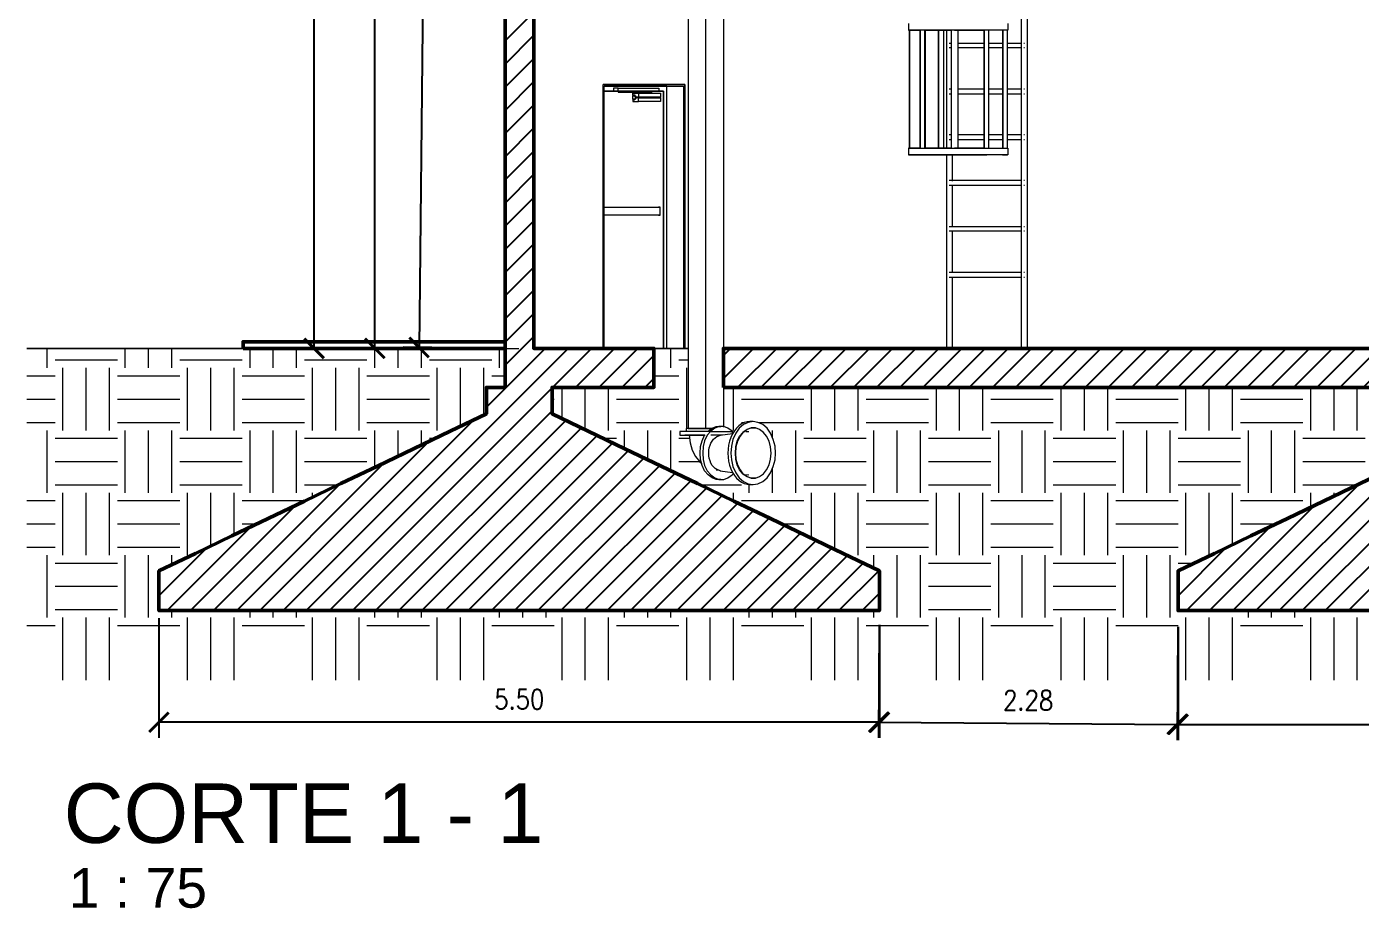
# Model space of a CAD drawing. Extents: x -187 to 52, y -9 to 65.
# Drawn here: x 7.8 to 17.99, y 10.67 to 17.39 of the extents above; entities that cross this region are included whole.
import ezdxf

# ---------------------------------------------------------------- set-up
doc = ezdxf.new("R2010")
doc.units = 0
doc.header["$MEASUREMENT"] = 0
for name, color, linetype in [('Cotas', 1, 'Continuous'), ('Hatch', 1, 'Continuous'), ('PDF3_Geometría', 7, 'Continuous'), ('PDF3_Texto', 7, 'Continuous')]:
    doc.layers.add(name, color=color, linetype=linetype)
doc.styles.add('PDF Arial', font='arial.ttf')
doc.styles.add('ROMANS', font='ROMANS.SHX', dxfattribs={"width": 0.85})
doc.dimstyles.new('1.100', dxfattribs={"dimtxt": 0.15, "dimasz": 0.15, "dimexe": 0.12, "dimexo": 0.125, "dimgap": 0.1, "dimtad": 1, "dimzin": 0, "dimdsep": 46, "dimtxsty": 'ROMANS', "dimblk": 'ARCHTICK', "dimcen": 0.09, "dimclrd": 256, "dimclre": 256, "dimclrt": 2, "dimadec": 0, "dimazin": 0, "dimtfac": 1, "dimtofl": 0, "dimtmove": 0, "dimatfit": 3, "dimfxl": 10, "dimfxlon": 1, "dimtolj": 1, "dimtzin": 0, "dimarcsym": 0})

# ---------------------------------------------------------------- blocks, each defined once
blk = doc.blocks.new('_ArchTick')
at = {"color": 0, "linetype": 'ByBlock', "const_width": 0.15}
blk.add_lwpolyline([(-0.5, -0.5), (0.5, 0.5)], dxfattribs=at)
blk = doc.blocks.new('*D4')
at = {"layer": 'Cotas', "lineweight": -2, "transparency": 16777216}
for p, q in [((14.307, 12.829), (14.301, 11.966)), ((16.586, 12.813), (16.58, 11.95)), ((14.302, 12.086), (16.581, 12.07))]:
    blk.add_line(p, q, dxfattribs=at)
at = {"layer": 'Defpoints', "color": 0, "transparency": 16777216}
for p in [(14.308, 12.954), (16.587, 12.938), (16.581, 12.07)]:
    blk.add_point(p, dxfattribs=at)
at = {"layer": 'Cotas', "lineweight": -2, "transparency": 16777216, "xscale": 0.15, "yscale": 0.15, "zscale": 0.15}
for p, rotation in [((14.302, 12.086), 179.6010107704302), ((16.581, 12.07), 359.6010107704302)]:
    blk.add_blockref('_ArchTick', p, dxfattribs=dict(at, rotation=rotation))
at = {"layer": 'Cotas', "color": 2, "transparency": 16777216, "insert": (15.443, 12.253), "char_height": 0.15, "attachment_point": 5, "rotation": 359.601, "style": 'ROMANS'}
blk.add_mtext('\\A1;2.28', dxfattribs=at)
blk = doc.blocks.new('*D5')
at = {"layer": 'Cotas', "lineweight": -2, "transparency": 16777216}
for p, q in [((22.089, 12.845), (22.089, 11.95)), ((16.587, 12.813), (16.587, 11.95)), ((16.587, 12.07), (22.089, 12.07))]:
    blk.add_line(p, q, dxfattribs=at)
at = {"layer": 'Defpoints', "color": 0, "transparency": 16777216}
for p in [(16.587, 12.938), (22.089, 12.97), (22.089, 12.07)]:
    blk.add_point(p, dxfattribs=at)
at = {"layer": 'Cotas', "lineweight": -2, "transparency": 16777216, "xscale": 0.15, "yscale": 0.15, "zscale": 0.15, "rotation": 180}
blk.add_blockref('_ArchTick', (16.587, 12.07), dxfattribs=at)
at = {"layer": 'Cotas', "lineweight": -2, "transparency": 16777216, "xscale": 0.15, "yscale": 0.15, "zscale": 0.15}
blk.add_blockref('_ArchTick', (22.089, 12.07), dxfattribs=at)
at = {"layer": 'Cotas', "color": 2, "transparency": 16777216, "insert": (19.338, 12.245), "char_height": 0.15, "attachment_point": 5, "style": 'ROMANS'}
blk.add_mtext('\\A1;5.50', dxfattribs=at)
blk = doc.blocks.new('*D6')
at = {"layer": 'Cotas', "lineweight": -2, "transparency": 16777216}
for p, q in [((8.809, 12.88), (8.809, 11.966)), ((14.308, 12.829), (14.308, 11.966)), ((14.308, 12.086), (8.809, 12.086))]:
    blk.add_line(p, q, dxfattribs=at)
at = {"layer": 'Defpoints', "color": 0, "transparency": 16777216}
for p in [(8.809, 13.005), (14.308, 12.954), (8.809, 12.086)]:
    blk.add_point(p, dxfattribs=at)
at = {"layer": 'Cotas', "lineweight": -2, "transparency": 16777216, "xscale": 0.15, "yscale": 0.15, "zscale": 0.15, "rotation": 180}
blk.add_blockref('_ArchTick', (8.809, 12.086), dxfattribs=at)
at = {"layer": 'Cotas', "lineweight": -2, "transparency": 16777216, "xscale": 0.15, "yscale": 0.15, "zscale": 0.15}
blk.add_blockref('_ArchTick', (14.308, 12.086), dxfattribs=at)
at = {"layer": 'Cotas', "color": 2, "transparency": 16777216, "insert": (11.559, 12.261), "char_height": 0.15, "attachment_point": 5, "style": 'ROMANS'}
blk.add_mtext('\\A1;5.50', dxfattribs=at)
blk = doc.blocks.new('*D9')
at = {"layer": 'Cotas', "lineweight": -2, "transparency": 16777216}
for p, q in [((11.02, 35.073), (10.794, 14.946)), ((11.551, 35.067), (10.9, 35.074)), ((11.326, 14.94), (10.674, 14.947))]:
    blk.add_line(p, q, dxfattribs=at)
at = {"layer": 'Defpoints', "color": 0, "transparency": 16777216}
for p in [(11.676, 35.065), (10.794, 14.946), (11.451, 14.938)]:
    blk.add_point(p, dxfattribs=at)
at = {"layer": 'Cotas', "lineweight": -2, "transparency": 16777216, "xscale": 0.15, "yscale": 0.15, "zscale": 0.15}
for p, rotation in [((11.02, 35.073), 89.3583863880292), ((10.794, 14.946), 269.3583863880292)]:
    blk.add_blockref('_ArchTick', p, dxfattribs=dict(at, rotation=rotation))
at = {"layer": 'Cotas', "color": 2, "transparency": 16777216, "insert": (10.732, 25.011), "char_height": 0.15, "attachment_point": 5, "rotation": 89.3584, "style": 'ROMANS'}
blk.add_mtext('\\A1;20.13', dxfattribs=at)
blk = doc.blocks.new('*D11')
at = {"layer": 'Cotas', "lineweight": -2, "transparency": 16777216}
for p, q in [((10.457, 47.085), (10.337, 47.085)), ((10.457, 14.938), (10.457, 47.085)), ((10.457, 14.938), (10.337, 14.938))]:
    blk.add_line(p, q, dxfattribs=at)
at = {"layer": 'Defpoints', "color": 0, "transparency": 16777216}
for p in [(10.457, 47.085), (10.457, 47.085), (10.457, 14.938)]:
    blk.add_point(p, dxfattribs=at)
at = {"layer": 'Cotas', "lineweight": -2, "transparency": 16777216, "xscale": 0.15, "yscale": 0.15, "zscale": 0.15}
for p, rotation in [((10.457, 47.085), 90), ((10.457, 14.938), 270)]:
    blk.add_blockref('_ArchTick', p, dxfattribs=dict(at, rotation=rotation))
at = {"layer": 'Cotas', "color": 2, "transparency": 16777216, "insert": (10.282, 31.011), "char_height": 0.15, "attachment_point": 5, "rotation": 90, "style": 'ROMANS'}
blk.add_mtext('\\A1;32.15', dxfattribs=at)
blk = doc.blocks.new('*D12')
at = {"layer": 'Cotas', "lineweight": -2, "transparency": 16777216}
for p, q in [((10.926, 47.796), (9.873, 47.796)), ((9.993, 14.938), (9.993, 47.796)), ((9.985, 14.938), (10.113, 14.938))]:
    blk.add_line(p, q, dxfattribs=at)
at = {"layer": 'Defpoints', "color": 0, "transparency": 16777216}
for p in [(9.993, 47.796), (11.051, 47.796), (9.86, 14.938)]:
    blk.add_point(p, dxfattribs=at)
at = {"layer": 'Cotas', "lineweight": -2, "transparency": 16777216, "xscale": 0.15, "yscale": 0.15, "zscale": 0.15}
for p, rotation in [((9.993, 47.796), 90), ((9.993, 14.938), 270)]:
    blk.add_blockref('_ArchTick', p, dxfattribs=dict(at, rotation=rotation))
at = {"layer": 'Cotas', "color": 2, "transparency": 16777216, "insert": (9.818, 31.367), "char_height": 0.15, "attachment_point": 5, "rotation": 90, "style": 'ROMANS'}
blk.add_mtext('\\A1;32.86', dxfattribs=at)

msp = doc.modelspace()

# ---------------------------------------------------------------- hatches: boundary and pattern name
at = {"layer": 'Hatch'}
h = msp.add_hatch(dxfattribs=at)
h.set_pattern_fill('ANSI31', color=256)
h.paths.add_polyline_path([(13.051, 35.065), (14.324, 35.065), (14.324, 35.567), (13.051, 35.567)], flags=17)
h.paths.add_polyline_path([(14.473, 35.065), (18.241, 35.065), (18.241, 35.567), (14.473, 35.567)], flags=17)
edge = h.paths.add_edge_path()
edge.add_line((18.416, 14.116), (18.254, 14.04))
edge.add_line((18.254, 14.04), (17.978, 13.907))
edge.add_line((17.978, 13.907), (17.698, 13.773))
edge.add_line((17.698, 13.773), (17.422, 13.64))
edge.add_line((17.422, 13.64), (17.143, 13.507))
edge.add_line((17.143, 13.507), (16.866, 13.373))
edge.add_line((16.866, 13.373), (16.587, 13.24))
edge.add_line((16.587, 13.24), (16.587, 12.938))
edge.add_line((16.587, 12.938), (22.089, 12.938))
edge.add_line((22.089, 12.938), (22.089, 13.24))
edge.add_line((22.089, 13.24), (21.809, 13.373))
edge.add_line((21.809, 13.373), (21.533, 13.507))
edge.add_line((21.533, 13.507), (21.254, 13.64))
edge.add_line((21.254, 13.64), (20.978, 13.773))
edge.add_line((20.978, 13.773), (20.501, 14.002))
edge.add_line((20.501, 14.002), (18.768, 14))
edge.add_line((18.768, 14), (18.768, 14.275))
edge.add_line((18.768, 14.275), (19.932, 14.275))
edge.add_line((19.932, 14.275), (19.587, 14.44))
edge.add_line((19.587, 14.44), (19.587, 14.64))
edge.add_line((19.587, 14.64), (19.447, 14.64))
edge.add_line((19.447, 14.64), (19.447, 14.938))
edge.add_line((19.447, 14.938), (19.447, 47.573))
edge.add_line((19.447, 47.573), (19.647, 47.573))
edge.add_line((19.647, 47.573), (19.647, 47.243))
edge.add_line((19.647, 47.243), (19.847, 47.243))
edge.add_line((19.847, 47.243), (19.847, 47.573))
edge.add_line((19.847, 47.573), (19.847, 47.796))
edge.add_line((19.847, 47.796), (11.051, 47.796))
edge.add_line((11.051, 47.796), (11.051, 47.573))
edge.add_line((11.051, 47.573), (11.051, 47.243))
edge.add_line((11.051, 47.243), (11.251, 47.243))
edge.add_line((11.251, 47.243), (11.251, 47.573))
edge.add_line((11.251, 47.573), (11.451, 47.573))
edge.add_line((11.451, 47.573), (11.451, 14.938))
edge.add_line((11.451, 14.938), (11.451, 14.64))
edge.add_line((11.451, 14.64), (11.308, 14.64))
edge.add_line((11.308, 14.64), (11.308, 14.44))
edge.add_line((11.308, 14.44), (11.032, 14.307))
edge.add_line((11.032, 14.307), (10.752, 14.173))
edge.add_line((10.752, 14.173), (10.476, 14.04))
edge.add_line((10.476, 14.04), (10.197, 13.907))
edge.add_line((10.197, 13.907), (9.92, 13.773))
edge.add_line((9.92, 13.773), (9.644, 13.64))
edge.add_line((9.644, 13.64), (9.365, 13.507))
edge.add_line((9.365, 13.507), (9.089, 13.373))
edge.add_line((9.089, 13.373), (8.809, 13.24))
edge.add_line((8.809, 13.24), (8.809, 12.938))
edge.add_line((8.809, 12.938), (14.308, 12.938))
edge.add_line((14.308, 12.938), (14.308, 13.24))
edge.add_line((14.308, 13.24), (14.032, 13.373))
edge.add_line((14.032, 13.373), (13.752, 13.507))
edge.add_line((13.752, 13.507), (13.476, 13.64))
edge.add_line((13.476, 13.64), (13.197, 13.773))
edge.add_line((13.197, 13.773), (12.92, 13.907))
edge.add_line((12.92, 13.907), (12.641, 14.04))
edge.add_line((12.641, 14.04), (12.365, 14.173))
edge.add_line((12.365, 14.173), (12.086, 14.307))
edge.add_line((12.086, 14.307), (11.809, 14.44))
edge.add_line((11.809, 14.44), (11.809, 14.64))
edge.add_line((11.809, 14.64), (12.587, 14.64))
edge.add_line((12.587, 14.64), (12.587, 14.938))
edge.add_line((12.587, 14.938), (11.67, 14.938))
edge.add_line((11.67, 14.938), (11.67, 35.065))
edge.add_line((11.67, 35.065), (12.651, 35.065))
edge.add_line((12.651, 35.065), (12.651, 35.567))
edge.add_line((12.651, 35.567), (11.67, 35.567))
edge.add_line((11.67, 35.567), (11.67, 47.573))
edge.add_line((11.67, 47.573), (19.228, 47.573))
edge.add_line((19.228, 47.573), (19.228, 35.567))
edge.add_line((19.228, 35.567), (18.641, 35.567))
edge.add_line((18.641, 35.567), (18.641, 35.065))
edge.add_line((18.641, 35.065), (19.228, 35.065))
edge.add_line((19.228, 35.065), (19.228, 14.938))
edge.add_line((19.228, 14.938), (18.701, 14.938))
edge.add_line((18.701, 14.938), (18.701, 14.64))
edge.add_line((18.701, 14.64), (19.089, 14.64))
edge.add_line((19.089, 14.64), (19.089, 14.44))
edge.add_line((19.089, 14.44), (18.809, 14.307))
edge.add_line((18.809, 14.307), (18.768, 14.288))
h = msp.add_hatch(dxfattribs=at)
h.set_pattern_fill('ANSI31', color=256)
h.paths.add_polyline_path([(13.117, 14.64), (18.181, 14.64), (18.181, 14.938), (13.117, 14.938)])

# ---------------------------------------------------------------- linework, layer by layer
at = {"layer": 'PDF3_Geometría', "lineweight": 50}
for points in [[(11.451, 47.573), (11.451, 14.938), (11.451, 14.64), (11.308, 14.64), (11.308, 14.44), (11.032, 14.307), (10.752, 14.173), (10.476, 14.04), (10.197, 13.907), (9.92, 13.773), (9.644, 13.64), (9.365, 13.507), (9.089, 13.373), (8.809, 13.24), (8.809, 12.938), (14.308, 12.938), (14.308, 13.24), (14.032, 13.373), (13.752, 13.507), (13.476, 13.64), (13.197, 13.773), (12.92, 13.907), (12.641, 14.04), (12.365, 14.173), (12.086, 14.307), (11.809, 14.44), (11.809, 14.64), (12.587, 14.64), (12.587, 14.938), (11.67, 14.938), (11.67, 35.065)], [(18.416, 14.116), (18.254, 14.04), (17.978, 13.907), (17.698, 13.773), (17.422, 13.64), (17.143, 13.507), (16.866, 13.373), (16.587, 13.24), (16.587, 12.938), (22.089, 12.938), (22.089, 13.24), (21.809, 13.373), (21.533, 13.507), (21.254, 13.64), (20.978, 13.773), (20.698, 13.907), (20.422, 14.04), (20.143, 14.173), (19.866, 14.307), (19.587, 14.44), (19.587, 14.64), (19.447, 14.64), (19.447, 14.938), (19.447, 47.573)]]:
    msp.add_lwpolyline(points, dxfattribs=at)
at = {"layer": 'PDF3_Geometría', "lineweight": 18}
for points in [[(13.12, 14.338), (13.12, 32.418), (12.847, 32.418), (12.847, 14.326), (13.025, 14.326), (12.984, 14.326), (12.946, 14.326), (12.908, 14.326), (12.879, 14.326), (12.854, 14.326), (12.838, 14.326), (12.832, 14.326), (12.832, 14.304)], [(12.984, 14.326), (12.984, 32.418)], [(15.346, 20.862), (15.39, 20.862), (15.39, 14.938)], [(15.438, 14.938), (15.438, 20.862), (15.473, 20.862)], [(14.53, 17.418), (14.53, 17.367)], [(15.289, 17.418), (15.289, 17.367), (15.13, 17.367), (15.079, 17.367), (15.022, 17.367), (14.962, 17.367), (14.898, 17.367), (14.832, 17.367), (14.771, 17.367), (14.711, 17.367), (14.657, 17.367), (14.613, 17.367), (14.574, 17.367), (14.549, 17.367), (14.533, 17.367), (14.53, 17.367), (14.533, 17.367), (14.536, 17.367), (14.552, 17.367), (14.578, 17.367), (14.616, 17.367), (14.619, 17.367), (14.619, 16.465), (14.619, 17.367)], [(14.536, 17.367), (14.536, 16.465)], [(14.54, 16.465), (14.54, 17.367)], [(14.762, 16.465), (14.762, 17.367)], [(14.819, 17.367), (14.819, 16.465)], [(14.857, 16.465), (14.857, 17.367)], [(14.882, 17.367), (14.898, 17.367), (14.901, 17.367)], [(14.987, 17.367), (14.908, 17.367), (14.962, 17.367), (15.022, 17.367), (15.076, 17.367), (15.108, 17.367)], [(14.908, 16.465), (14.908, 17.367)], [(15.108, 17.367), (15.108, 16.465), (15.108, 17.367)], [(15.143, 16.465), (15.143, 17.367)], [(15.247, 17.367), (15.247, 16.465)], [(15.251, 16.465), (15.251, 17.367)], [(15.286, 16.465), (15.286, 17.367)], [(14.857, 17.265), (14.841, 17.265)], [(14.841, 17.234), (14.857, 17.234)], [(15.108, 17.265), (14.908, 17.265)], [(14.908, 17.234), (15.108, 17.234)], [(15.247, 17.265), (15.143, 17.265)], [(15.143, 17.234), (15.247, 17.234)], [(15.39, 17.265), (15.286, 17.265)], [(15.286, 17.234), (15.39, 17.234)], [(15.416, 17.265), (15.409, 17.265)], [(15.409, 17.234), (15.416, 17.234)], [(12.314, 16.923), (12.625, 16.923), (12.625, 16.9), (12.314, 16.9), (12.314, 16.897), (12.314, 16.894), (12.317, 16.894), (12.32, 16.894), (12.324, 16.894), (12.327, 16.894), (12.33, 16.894), (12.333, 16.894), (12.568, 16.894), (12.571, 16.894), (12.571, 16.897)], [(14.857, 16.916), (14.841, 16.916)], [(15.108, 16.916), (14.908, 16.916)], [(15.247, 16.916), (15.143, 16.916)], [(15.39, 16.916), (15.286, 16.916)], [(15.416, 16.916), (15.409, 16.916)], [(12.314, 16.897), (12.317, 16.897), (12.32, 16.897), (12.324, 16.897), (12.327, 16.897), (12.33, 16.897), (12.333, 16.897), (12.568, 16.897), (12.571, 16.897), (12.568, 16.897), (12.565, 16.897), (12.562, 16.897), (12.559, 16.897), (12.555, 16.897), (12.552, 16.897)], [(12.336, 16.897), (12.336, 16.9)], [(12.47, 16.856), (12.451, 16.856), (12.451, 16.859), (12.447, 16.862), (12.444, 16.865), (12.444, 16.869), (12.441, 16.869), (12.438, 16.869), (12.425, 16.869), (12.425, 16.885), (12.47, 16.885), (12.47, 16.856), (12.47, 16.85), (12.638, 16.85), (12.638, 16.821), (12.47, 16.821), (12.47, 16.85), (12.451, 16.85), (12.451, 16.846), (12.447, 16.843), (12.444, 16.84), (12.444, 16.837), (12.441, 16.837), (12.438, 16.834), (12.425, 16.834), (12.425, 16.821), (12.47, 16.821)], [(12.438, 16.869), (12.425, 16.869), (12.425, 16.865), (12.438, 16.865), (12.441, 16.862), (12.444, 16.859), (12.447, 16.856), (12.447, 16.853), (12.447, 16.85), (12.444, 16.846), (12.444, 16.843), (12.441, 16.843), (12.441, 16.84), (12.438, 16.84), (12.425, 16.84), (12.425, 16.834), (12.438, 16.834)], [(12.47, 16.885), (12.638, 16.885), (12.638, 16.856), (12.47, 16.856), (12.635, 16.856), (12.635, 16.85), (12.47, 16.85)], [(12.549, 16.894), (12.549, 16.885)], [(12.571, 16.885), (12.571, 16.894), (12.568, 16.894), (12.565, 16.894), (12.562, 16.894), (12.559, 16.894), (12.555, 16.894), (12.552, 16.894)], [(12.568, 16.885), (12.565, 16.885), (12.562, 16.885), (12.559, 16.885), (12.555, 16.885), (12.552, 16.885)], [(14.841, 16.881), (14.857, 16.881)], [(14.908, 16.881), (15.108, 16.881)], [(15.143, 16.881), (15.247, 16.881)], [(15.286, 16.881), (15.39, 16.881)], [(15.409, 16.881), (15.416, 16.881)], [(14.857, 16.567), (14.841, 16.567)], [(14.841, 16.532), (14.857, 16.532)], [(15.108, 16.567), (14.908, 16.567)], [(14.908, 16.532), (15.108, 16.532)], [(15.247, 16.567), (15.143, 16.567)], [(15.143, 16.532), (15.247, 16.532)], [(15.39, 16.567), (15.286, 16.567)], [(15.286, 16.532), (15.39, 16.532)], [(15.416, 16.567), (15.409, 16.567)], [(15.409, 16.532), (15.416, 16.532)], [(14.53, 16.465), (14.53, 16.415)], [(14.619, 16.465), (14.593, 16.465), (14.562, 16.465), (14.54, 16.465), (14.543, 16.465), (14.565, 16.465), (14.593, 16.465), (14.619, 16.465), (14.616, 16.465), (14.578, 16.465), (14.552, 16.465), (14.536, 16.465), (14.533, 16.465), (14.53, 16.465), (14.533, 16.465), (14.549, 16.465), (14.574, 16.465), (14.613, 16.465), (14.657, 16.465), (14.711, 16.465), (14.771, 16.465), (14.832, 16.465), (14.898, 16.465), (14.962, 16.465), (15.022, 16.465), (15.079, 16.465), (15.13, 16.465), (15.289, 16.465), (15.289, 16.415), (15.13, 16.415), (15.079, 16.415), (15.022, 16.415), (14.962, 16.415), (14.898, 16.415), (14.832, 16.415), (14.771, 16.415), (14.711, 16.415), (14.657, 16.415), (14.613, 16.415), (14.574, 16.415), (14.549, 16.415), (14.533, 16.415), (14.53, 16.415), (14.533, 16.415), (14.54, 16.415), (14.562, 16.415), (14.593, 16.415), (14.635, 16.415), (14.593, 16.415), (14.565, 16.415), (14.543, 16.415), (14.533, 16.415), (14.536, 16.415), (14.552, 16.415), (14.578, 16.415), (14.616, 16.415), (14.66, 16.415), (14.711, 16.415), (14.771, 16.415), (14.835, 16.415), (14.898, 16.415), (14.962, 16.415), (15.022, 16.415), (15.076, 16.415), (15.127, 16.415)], [(14.54, 16.415), (14.536, 16.415)], [(14.987, 16.415), (14.793, 16.415), (14.635, 16.415)], [(14.797, 16.415), (14.762, 16.415), (14.759, 16.415)], [(14.819, 16.415), (14.819, 14.938)], [(14.908, 16.415), (14.857, 16.415)], [(14.866, 16.215), (14.866, 16.415)], [(14.901, 16.465), (14.898, 16.465), (14.882, 16.465)], [(15.108, 16.465), (15.076, 16.465), (15.022, 16.465), (14.962, 16.465), (14.908, 16.465), (14.987, 16.465)], [(15.143, 16.415), (15.108, 16.415)], [(15.247, 16.415), (15.251, 16.415), (15.286, 16.415), (15.266, 16.415)], [(15.39, 16.218), (14.841, 16.218)], [(15.416, 16.218), (15.409, 16.218)], [(14.841, 16.183), (15.39, 16.183)], [(14.866, 15.865), (14.866, 16.183)], [(15.409, 16.183), (15.416, 16.183)], [(12.206, 16.015), (12.213, 16.015), (12.216, 16.015), (12.222, 16.015), (12.225, 16.015), (12.228, 16.015), (12.628, 16.015), (12.632, 16.015), (12.635, 16.015), (12.632, 16.015), (12.628, 16.015), (12.622, 16.015)], [(12.635, 15.954), (12.635, 16.015)], [(12.622, 15.954), (12.628, 15.954), (12.632, 15.954), (12.635, 15.954), (12.632, 15.954), (12.628, 15.954), (12.228, 15.954), (12.225, 15.954), (12.222, 15.954), (12.216, 15.954), (12.213, 15.954), (12.206, 15.954)], [(15.39, 15.865), (14.841, 15.865)], [(14.841, 15.834), (15.39, 15.834)], [(14.866, 15.516), (14.866, 15.831)], [(15.416, 15.865), (15.409, 15.865)], [(15.409, 15.834), (15.416, 15.834)], [(15.39, 15.516), (14.841, 15.516)], [(15.416, 15.516), (15.409, 15.516)], [(14.841, 15.481), (15.39, 15.481)], [(14.866, 14.938), (14.866, 15.481)], [(15.409, 15.481), (15.416, 15.481)], [(11.451, 14.989), (11.336, 14.989), (11.143, 14.989), (10.959, 14.989), (10.784, 14.989), (10.616, 14.989), (10.46, 14.989), (10.314, 14.989), (10.181, 14.989), (10.054, 14.989), (9.943, 14.989), (9.838, 14.989), (9.749, 14.989), (9.67, 14.989), (9.603, 14.989), (9.549, 14.989), (9.505, 14.989), (9.473, 14.989), (9.457, 14.989), (9.451, 14.989)], [(7.8, 14.938), (11.451, 14.938)], [(11.876, 14.938), (12.847, 14.938)], [(13.343, 14.38), (13.32, 14.38)], [(13.019, 14.304), (12.997, 14.304), (12.949, 14.304), (12.901, 14.304), (12.86, 14.304), (12.825, 14.304), (12.8, 14.304), (12.787, 14.304), (12.784, 14.304), (12.784, 14.275), (12.787, 14.275), (12.8, 14.275), (12.825, 14.275), (12.86, 14.275), (12.901, 14.275), (12.949, 14.275), (12.974, 14.275)], [(12.952, 14.275), (12.974, 14.275), (12.943, 14.275), (12.905, 14.275), (12.87, 14.275), (12.844, 14.275), (12.828, 14.275), (12.822, 14.275), (12.825, 14.275), (12.822, 14.275), (12.828, 14.275), (12.844, 14.275), (12.87, 14.275), (12.905, 14.275), (12.943, 14.275), (12.978, 14.275)], [(13, 14.304), (12.984, 14.304), (12.946, 14.304), (12.908, 14.304), (12.879, 14.304), (12.854, 14.304), (12.838, 14.304), (12.835, 14.304)], [(12.857, 14.275), (12.863, 14.218), (12.879, 14.161), (12.905, 14.113), (12.936, 14.072), (12.952, 14.059)], [(13.098, 13.938), (13.082, 13.938), (13.063, 13.938), (13.032, 13.951), (13, 13.973), (12.974, 14.005), (12.955, 14.046), (12.943, 14.091), (12.94, 14.138), (12.943, 14.189), (12.955, 14.234), (12.974, 14.275), (12.978, 14.278)], [(13.193, 14.294), (13.184, 14.307), (13.152, 14.329), (13.12, 14.342), (13.101, 14.342), (13.086, 14.342), (13.051, 14.329), (13.022, 14.307), (12.993, 14.275), (12.974, 14.234), (12.962, 14.189), (12.959, 14.138), (12.962, 14.091), (12.974, 14.046), (12.993, 14.005), (13.022, 13.973), (13.051, 13.951), (13.086, 13.938), (13.101, 13.938), (13.12, 13.938), (13.152, 13.951), (13.184, 13.973), (13.193, 13.983)], [(13, 14.307), (13.032, 14.329), (13.063, 14.342), (13.082, 14.342), (13.098, 14.342)], [(13.095, 14.005), (13.092, 14.005), (13.082, 14.008), (13.066, 14.015), (13.054, 14.021), (13.041, 14.034), (13.032, 14.046), (13.022, 14.062), (13.016, 14.081), (13.009, 14.1), (13.006, 14.119), (13.006, 14.138), (13.006, 14.161), (13.009, 14.18), (13.016, 14.199), (13.022, 14.215), (13.032, 14.231), (13.041, 14.246), (13.054, 14.256), (13.066, 14.265), (13.082, 14.272), (13.092, 14.275), (13.095, 14.275)], [(13.022, 14.304), (13.044, 14.304), (13.089, 14.304), (13.13, 14.304), (13.159, 14.304), (13.178, 14.304), (13.184, 14.304), (13.187, 14.304), (13.184, 14.304)], [(13.108, 14.275), (13.089, 14.275), (13.044, 14.275), (13.022, 14.275)], [(13.101, 14.342), (13.082, 14.342)], [(13.092, 14.275), (13.187, 14.288), (13.187, 14.304)], [(13.362, 13.948), (13.343, 13.948), (13.327, 13.948), (13.295, 13.961), (13.266, 13.98), (13.241, 14.011), (13.222, 14.05), (13.213, 14.094), (13.209, 14.138), (13.213, 14.186), (13.222, 14.231), (13.241, 14.269), (13.266, 14.297), (13.295, 14.319), (13.327, 14.332), (13.343, 14.332), (13.362, 14.332)], [(13.289, 14.304), (13.311, 14.304)], [(13.346, 14.332), (13.343, 14.332)], [(13.063, 14.011), (13.07, 14.011), (13.079, 14.011)], [(13.092, 14.005), (13.187, 13.992)], [(13.289, 13.977), (13.311, 13.973)], [(13.082, 13.938), (13.101, 13.938)], [(13.32, 13.9), (13.343, 13.9)], [(13.343, 13.948), (13.346, 13.948)]]:
    msp.add_lwpolyline(points, dxfattribs=at)
for points in [[(14.54, 17.367), (14.562, 17.367), (14.593, 17.367), (14.619, 17.367), (14.593, 17.367), (14.565, 17.367), (14.543, 17.367)], [(14.857, 16.465), (14.835, 16.465), (14.771, 16.465), (14.711, 16.465), (14.66, 16.465), (14.654, 16.465), (14.654, 17.367), (14.66, 17.367), (14.711, 17.367), (14.771, 17.367), (14.835, 17.367), (14.857, 17.367), (14.797, 17.367), (14.797, 16.465)], [(14.657, 17.367), (14.657, 16.465), (14.759, 16.465), (14.759, 17.367)], [(12.314, 16.9), (12.314, 16.923), (12.279, 16.923), (12.279, 16.9)], [(12.33, 16.9), (12.327, 16.9), (12.324, 16.9), (12.32, 16.9), (12.317, 16.9), (12.314, 16.9), (12.317, 16.9), (12.32, 16.9), (12.324, 16.9), (12.327, 16.9), (12.33, 16.9), (12.333, 16.9)], [(12.33, 16.897), (12.333, 16.897), (12.33, 16.897), (12.327, 16.897), (12.324, 16.897), (12.32, 16.897), (12.317, 16.897), (12.314, 16.897), (12.317, 16.897), (12.32, 16.897), (12.324, 16.897), (12.327, 16.897)], [(12.425, 16.865), (12.438, 16.865), (12.438, 16.862), (12.441, 16.862), (12.444, 16.859), (12.444, 16.856), (12.447, 16.853), (12.444, 16.85), (12.444, 16.846), (12.444, 16.843), (12.441, 16.843), (12.438, 16.84), (12.425, 16.84)], [(14.619, 16.415), (14.654, 16.415), (14.657, 16.415)], [(13.514, 14.138), (13.511, 14.192), (13.498, 14.243), (13.476, 14.291), (13.451, 14.329), (13.419, 14.358), (13.381, 14.373), (13.343, 14.38), (13.305, 14.373), (13.27, 14.358), (13.238, 14.329), (13.213, 14.291), (13.19, 14.243), (13.178, 14.192), (13.174, 14.138), (13.178, 14.088), (13.19, 14.037), (13.213, 13.989), (13.238, 13.951), (13.27, 13.923), (13.305, 13.904), (13.343, 13.9), (13.381, 13.904), (13.419, 13.923), (13.451, 13.951), (13.476, 13.989), (13.498, 14.037), (13.511, 14.088)], [(13.482, 14.138), (13.476, 14.186), (13.466, 14.231), (13.447, 14.269), (13.422, 14.297), (13.393, 14.319), (13.362, 14.332), (13.346, 14.332), (13.33, 14.332), (13.298, 14.319), (13.266, 14.297), (13.244, 14.269), (13.225, 14.231), (13.213, 14.186), (13.209, 14.138), (13.213, 14.094), (13.225, 14.05), (13.244, 14.011), (13.266, 13.98), (13.298, 13.961), (13.33, 13.948), (13.346, 13.948), (13.362, 13.948), (13.393, 13.961), (13.422, 13.98), (13.447, 14.011), (13.466, 14.05), (13.476, 14.094)]]:
    msp.add_lwpolyline(points, close=True, dxfattribs=at)
at = {"layer": 'PDF3_Geometría', "lineweight": 20}
for points in [[(12.2, 14.938), (12.2, 16.951), (12.308, 16.951), (12.425, 16.951), (12.549, 16.951), (12.682, 16.951), (12.822, 16.951), (12.822, 14.938), (12.822, 16.951), (12.2, 16.951)], [(12.206, 14.938), (12.206, 16.938), (12.813, 16.938), (12.813, 14.938), (12.686, 14.938), (12.686, 16.938), (12.206, 16.938)], [(12.686, 16.938), (12.813, 16.938)], [(12.235, 14.938), (12.66, 14.938), (12.66, 16.9), (12.206, 16.9), (12.66, 16.9), (12.66, 14.938)], [(12.587, 14.938), (12.59, 14.938), (12.606, 14.938), (12.632, 14.938), (12.663, 14.938), (12.705, 14.938), (12.749, 14.938), (12.8, 14.938), (12.847, 14.938)]]:
    msp.add_lwpolyline(points, dxfattribs=at)
at = {"layer": 'PDF3_Geometría', "lineweight": 50}
for points in [[(9.451, 14.938), (11.451, 14.938), (11.451, 14.989), (9.451, 14.989)], [(13.117, 14.64), (18.181, 14.64), (18.181, 14.938), (13.117, 14.938)]]:
    msp.add_lwpolyline(points, close=True, dxfattribs=at)
at = {"layer": 'PDF3_Geometría', "color": 9, "lineweight": 18, "true_color": 0xc0c0c0}
for points in [[(11.451, 14.938), (7.8, 14.938)], [(7.955, 14.789), (7.955, 14.938)], [(8.552, 14.789), (8.552, 14.938)], [(8.73, 14.789), (8.73, 14.938)], [(8.908, 14.789), (8.908, 14.938)], [(9.505, 14.789), (9.505, 14.938)], [(9.682, 14.789), (9.682, 14.938)], [(9.86, 14.789), (9.86, 14.938)], [(10.457, 14.789), (10.457, 14.938)], [(10.635, 14.789), (10.635, 14.938)], [(10.813, 14.789), (10.813, 14.938)], [(11.409, 14.789), (11.409, 14.938)], [(12.847, 14.938), (11.876, 14.938)], [(12.717, 14.789), (12.717, 14.938)], [(18.305, 14.938), (14.181, 14.938), (13.12, 14.938)], [(8.016, 14.85), (8.492, 14.85)], [(8.076, 14.313), (8.076, 14.789)], [(8.254, 14.313), (8.254, 14.789)], [(8.432, 14.313), (8.432, 14.789)], [(8.968, 14.85), (9.444, 14.85)], [(9.028, 14.313), (9.028, 14.789)], [(9.206, 14.313), (9.206, 14.789)], [(9.384, 14.313), (9.384, 14.789)], [(9.92, 14.85), (10.397, 14.85)], [(9.981, 14.313), (9.981, 14.789)], [(10.159, 14.313), (10.159, 14.789)], [(10.336, 14.313), (10.336, 14.789)], [(10.873, 14.85), (11.349, 14.85)], [(10.933, 14.313), (10.933, 14.789)], [(11.111, 14.345), (11.111, 14.789)], [(11.289, 14.431), (11.289, 14.789)], [(12.778, 14.85), (12.847, 14.85)], [(12.838, 14.326), (12.838, 14.789)], [(7.8, 14.729), (8.016, 14.729)], [(8.492, 14.729), (8.968, 14.729)], [(9.444, 14.729), (9.92, 14.729)], [(10.397, 14.729), (10.873, 14.729)], [(11.349, 14.729), (11.451, 14.729)], [(12.587, 14.729), (12.778, 14.729)], [(11.886, 14.402), (11.886, 14.64)], [(12.063, 14.316), (12.063, 14.64)], [(12.241, 14.313), (12.241, 14.64)], [(13.193, 14.313), (13.193, 14.64)], [(13.79, 14.313), (13.79, 14.64)], [(13.968, 14.313), (13.968, 14.64)], [(14.146, 14.313), (14.146, 14.64)], [(14.743, 14.313), (14.743, 14.64)], [(14.92, 14.313), (14.92, 14.64)], [(15.098, 14.313), (15.098, 14.64)], [(15.695, 14.313), (15.695, 14.64)], [(15.873, 14.313), (15.873, 14.64)], [(16.051, 14.313), (16.051, 14.64)], [(16.647, 14.313), (16.647, 14.64)], [(16.825, 14.313), (16.825, 14.64)], [(17.003, 14.313), (17.003, 14.64)], [(17.6, 14.313), (17.6, 14.64)], [(17.778, 14.313), (17.778, 14.64)], [(17.955, 14.313), (17.955, 14.64)], [(7.8, 14.551), (8.016, 14.551)], [(8.492, 14.551), (8.968, 14.551)], [(9.444, 14.551), (9.92, 14.551)], [(10.397, 14.551), (10.873, 14.551)], [(11.809, 14.551), (11.825, 14.551)], [(12.301, 14.551), (12.778, 14.551)], [(13.254, 14.551), (13.73, 14.551)], [(14.206, 14.551), (14.682, 14.551)], [(15.159, 14.551), (15.635, 14.551)], [(16.111, 14.551), (16.587, 14.551)], [(17.063, 14.551), (17.54, 14.551)], [(7.8, 14.373), (8.016, 14.373)], [(8.492, 14.373), (8.968, 14.373)], [(9.444, 14.373), (9.92, 14.373)], [(10.397, 14.373), (10.873, 14.373)], [(12.301, 14.373), (12.778, 14.373)], [(13.254, 14.373), (13.279, 14.373)], [(13.384, 14.373), (13.73, 14.373)], [(14.206, 14.373), (14.682, 14.373)], [(15.159, 14.373), (15.635, 14.373)], [(16.111, 14.373), (16.587, 14.373)], [(17.063, 14.373), (17.54, 14.373)], [(7.955, 13.837), (7.955, 14.313)], [(8.552, 13.837), (8.552, 14.313)], [(8.73, 13.837), (8.73, 14.313)], [(8.908, 13.837), (8.908, 14.313)], [(9.505, 13.837), (9.505, 14.313)], [(9.682, 13.837), (9.682, 14.313)], [(9.86, 13.837), (9.86, 14.313)], [(10.457, 14.031), (10.457, 14.313)], [(10.635, 14.116), (10.635, 14.313)], [(10.813, 14.202), (10.813, 14.313)], [(12.362, 14.177), (12.362, 14.313)], [(12.54, 14.091), (12.54, 14.313)], [(12.717, 14.005), (12.717, 14.313)], [(13.492, 14.256), (13.492, 14.313)], [(13.67, 13.837), (13.67, 14.313)], [(14.266, 13.837), (14.266, 14.313)], [(14.444, 13.837), (14.444, 14.313)], [(14.622, 13.837), (14.622, 14.313)], [(15.219, 13.837), (15.219, 14.313)], [(15.397, 13.837), (15.397, 14.313)], [(15.574, 13.837), (15.574, 14.313)], [(16.171, 13.837), (16.171, 14.313)], [(16.349, 13.837), (16.349, 14.313)], [(16.527, 13.837), (16.527, 14.313)], [(17.124, 13.837), (17.124, 14.313)], [(17.301, 13.837), (17.301, 14.313)], [(17.479, 13.837), (17.479, 14.313)], [(8.016, 14.253), (8.492, 14.253)], [(8.968, 14.253), (9.444, 14.253)], [(9.92, 14.253), (10.397, 14.253)], [(10.873, 14.253), (10.92, 14.253)], [(12.197, 14.253), (12.301, 14.253)], [(12.778, 14.253), (12.857, 14.253)], [(13.73, 14.253), (14.206, 14.253)], [(14.682, 14.253), (15.159, 14.253)], [(15.635, 14.253), (16.111, 14.253)], [(16.587, 14.253), (17.063, 14.253)], [(17.54, 14.253), (18.016, 14.253)], [(8.016, 14.075), (8.492, 14.075)], [(8.968, 14.075), (9.444, 14.075)], [(9.92, 14.075), (10.397, 14.075)], [(12.778, 14.075), (12.933, 14.075)], [(13.73, 14.075), (14.206, 14.075)], [(14.682, 14.075), (15.159, 14.075)], [(15.635, 14.075), (16.111, 14.075)], [(16.587, 14.075), (17.063, 14.075)], [(17.54, 14.075), (18.016, 14.075)], [(13.492, 13.837), (13.492, 14.021)], [(8.016, 13.897), (8.492, 13.897)], [(8.968, 13.897), (9.444, 13.897)], [(9.92, 13.897), (10.178, 13.897)], [(12.943, 13.897), (13.254, 13.897)], [(13.314, 13.837), (13.314, 13.9)], [(13.73, 13.897), (14.206, 13.897)], [(14.682, 13.897), (15.159, 13.897)], [(15.635, 13.897), (16.111, 13.897)], [(16.587, 13.897), (17.063, 13.897)], [(17.54, 13.897), (17.955, 13.897)], [(7.8, 13.777), (8.016, 13.777)], [(8.076, 13.361), (8.076, 13.837)], [(8.254, 13.361), (8.254, 13.837)], [(8.432, 13.361), (8.432, 13.837)], [(8.492, 13.777), (8.968, 13.777)], [(9.028, 13.361), (9.028, 13.837)], [(9.206, 13.431), (9.206, 13.837)], [(9.384, 13.516), (9.384, 13.837)], [(9.444, 13.777), (9.92, 13.777)], [(9.981, 13.802), (9.981, 13.837)], [(13.193, 13.777), (13.193, 13.837)], [(13.254, 13.777), (13.73, 13.777)], [(13.79, 13.491), (13.79, 13.837)], [(13.968, 13.405), (13.968, 13.837)], [(14.146, 13.361), (14.146, 13.837)], [(14.206, 13.777), (14.682, 13.777)], [(14.743, 13.361), (14.743, 13.837)], [(14.92, 13.361), (14.92, 13.837)], [(15.098, 13.361), (15.098, 13.837)], [(15.159, 13.777), (15.635, 13.777)], [(15.695, 13.361), (15.695, 13.837)], [(15.873, 13.361), (15.873, 13.837)], [(16.051, 13.361), (16.051, 13.837)], [(16.111, 13.777), (16.587, 13.777)], [(16.647, 13.361), (16.647, 13.837)], [(16.825, 13.361), (16.825, 13.837)], [(17.003, 13.44), (17.003, 13.837)], [(17.063, 13.777), (17.54, 13.777)], [(17.6, 13.726), (17.6, 13.837)], [(17.778, 13.811), (17.778, 13.837)], [(7.8, 13.599), (8.016, 13.599)], [(8.492, 13.599), (8.968, 13.599)], [(9.444, 13.599), (9.559, 13.599)], [(13.562, 13.599), (13.73, 13.599)], [(14.206, 13.599), (14.682, 13.599)], [(15.159, 13.599), (15.635, 13.599)], [(16.111, 13.599), (16.587, 13.599)], [(17.063, 13.599), (17.336, 13.599)], [(7.8, 13.421), (8.016, 13.421)], [(7.955, 12.885), (7.955, 13.361)], [(8.492, 13.421), (8.968, 13.421)], [(8.552, 12.885), (8.552, 13.361)], [(8.73, 12.885), (8.73, 13.361)], [(8.908, 13.288), (8.908, 13.361)], [(14.206, 13.421), (14.682, 13.421)], [(14.266, 13.262), (14.266, 13.361)], [(14.444, 12.885), (14.444, 13.361)], [(14.622, 12.885), (14.622, 13.361)], [(15.159, 13.421), (15.635, 13.421)], [(15.219, 12.885), (15.219, 13.361)], [(15.397, 12.885), (15.397, 13.361)], [(15.574, 12.885), (15.574, 13.361)], [(16.111, 13.421), (16.587, 13.421)], [(16.171, 12.885), (16.171, 13.361)], [(16.349, 12.885), (16.349, 13.361)], [(16.527, 12.885), (16.527, 13.361)], [(8.016, 13.3), (8.492, 13.3)], [(14.181, 13.3), (14.206, 13.3)], [(14.682, 13.3), (15.159, 13.3)], [(15.635, 13.3), (16.111, 13.3)], [(16.587, 13.3), (16.714, 13.3)], [(8.016, 13.123), (8.492, 13.123)], [(14.682, 13.123), (15.159, 13.123)], [(15.635, 13.123), (16.111, 13.123)], [(8.016, 12.945), (8.492, 12.945)], [(8.908, 12.885), (8.908, 12.938)], [(9.505, 12.885), (9.505, 12.938)], [(9.682, 12.885), (9.682, 12.938)], [(9.86, 12.885), (9.86, 12.938)], [(10.457, 12.885), (10.457, 12.938)], [(10.635, 12.885), (10.635, 12.938)], [(10.813, 12.885), (10.813, 12.938)], [(11.409, 12.885), (11.409, 12.938)], [(11.587, 12.885), (11.587, 12.938)], [(11.765, 12.885), (11.765, 12.938)], [(12.362, 12.885), (12.362, 12.938)], [(12.54, 12.885), (12.54, 12.938)], [(12.717, 12.885), (12.717, 12.938)], [(13.314, 12.885), (13.314, 12.938)], [(13.492, 12.885), (13.492, 12.938)], [(13.67, 12.885), (13.67, 12.938)], [(14.266, 12.885), (14.266, 12.938)], [(14.682, 12.945), (15.159, 12.945)], [(15.635, 12.945), (16.111, 12.945)], [(17.124, 12.885), (17.124, 12.938)], [(17.301, 12.885), (17.301, 12.938)], [(17.479, 12.885), (17.479, 12.938)], [(8.076, 12.408), (8.076, 12.885)], [(8.254, 12.408), (8.254, 12.885)], [(8.432, 12.408), (8.432, 12.885)], [(9.028, 12.408), (9.028, 12.885)], [(9.206, 12.408), (9.206, 12.885)], [(9.384, 12.408), (9.384, 12.885)], [(9.981, 12.408), (9.981, 12.885)], [(10.159, 12.408), (10.159, 12.885)], [(10.336, 12.408), (10.336, 12.885)], [(10.933, 12.408), (10.933, 12.885)], [(11.111, 12.408), (11.111, 12.885)], [(11.289, 12.408), (11.289, 12.885)], [(11.886, 12.408), (11.886, 12.885)], [(12.063, 12.408), (12.063, 12.885)], [(12.241, 12.408), (12.241, 12.885)], [(12.838, 12.408), (12.838, 12.885)], [(13.016, 12.408), (13.016, 12.885)], [(13.193, 12.408), (13.193, 12.885)], [(13.79, 12.408), (13.79, 12.885)], [(13.968, 12.408), (13.968, 12.885)], [(14.146, 12.408), (14.146, 12.885)], [(14.743, 12.408), (14.743, 12.885)], [(14.92, 12.408), (14.92, 12.885)], [(15.098, 12.408), (15.098, 12.885)], [(15.695, 12.408), (15.695, 12.885)], [(15.873, 12.408), (15.873, 12.885)], [(16.051, 12.408), (16.051, 12.885)], [(16.647, 12.408), (16.647, 12.885)], [(16.825, 12.408), (16.825, 12.885)], [(17.003, 12.408), (17.003, 12.885)], [(17.6, 12.408), (17.6, 12.885)], [(17.778, 12.408), (17.778, 12.885)], [(17.955, 12.408), (17.955, 12.885)], [(7.8, 12.824), (8.016, 12.824)], [(8.492, 12.824), (8.968, 12.824)], [(9.444, 12.824), (9.92, 12.824)], [(10.397, 12.824), (10.873, 12.824)], [(11.349, 12.824), (11.825, 12.824)], [(12.301, 12.824), (12.778, 12.824)], [(13.254, 12.824), (13.73, 12.824)], [(14.206, 12.824), (14.682, 12.824)], [(15.159, 12.824), (15.635, 12.824)], [(16.111, 12.824), (16.587, 12.824)], [(17.063, 12.824), (17.54, 12.824)]]:
    msp.add_lwpolyline(points, dxfattribs=at)
at = {"layer": 'PDF3_Geometría', "lineweight": 9}
for points in [[(9.051, 14.938), (9.336, 14.938)], [(9.8, 14.938), (9.752, 14.938)], [(10.549, 14.938), (11.555, 14.938)], [(8.809, 12.335), (8.809, 12.827)]]:
    msp.add_lwpolyline(points, dxfattribs=at)
at = {"layer": 'PDF3_Geometría', "lineweight": 18}
msp.add_ellipse((13.32, 14.14), major_axis=(0.001, 0.24), ratio=0.702357, start_param=0.002683, end_param=3.15231, dxfattribs=at)

# ---------------------------------------------------------------- texts
at = {"layer": 'PDF3_Texto', "attachment_point": 7, "style": 'PDF Arial'}
for s, insert, char_height in [('CORTE 1 - 1', (8.082, 11.159), 0.45354), ('1 : 75', (8.121, 10.667), 0.3019)]:
    msp.add_mtext(s, dxfattribs=dict(at, insert=insert, char_height=char_height))

# ---------------------------------------------------------------- dimensions: what is measured, and where the dimension line sits
at = {"layer": 'Cotas'}
for base, p1, p2, picture, middle in [((9.993, 47.796), (9.86, 14.938), (11.051, 47.796), '*D12', (9.818, 31.367)), ((10.457, 47.085), (10.457, 14.938), (10.457, 47.085), '*D11', (10.282, 31.011))]:
    dim = msp.add_linear_dim(base=base, p1=p1, p2=p2, angle=90, dimstyle='1.100', dxfattribs=at)
    dim.commit()
    dim.dimension.update_dxf_attribs({"geometry": picture, "text_midpoint": middle})
for p1, p2, distance, picture, middle in [((11.676, 35.065), (11.451, 14.938), -0.656, '*D9', (10.732, 25.011)), ((14.308, 12.954), (16.587, 12.938), -0.868, '*D4', (15.443, 12.253))]:
    dim = msp.add_aligned_dim(p1=p1, p2=p2, distance=distance, dimstyle='1.100', dxfattribs=at)
    dim.commit()
    dim.dimension.update_dxf_attribs({"geometry": picture, "text_midpoint": middle})
for base, p1, p2, picture, middle in [((8.809, 12.086), (14.308, 12.954), (8.809, 13.005), '*D6', (11.559, 12.261)), ((22.089, 12.07), (16.587, 12.938), (22.089, 12.97), '*D5', (19.338, 12.245))]:
    dim = msp.add_linear_dim(base=base, p1=p1, p2=p2, dimstyle='1.100', dxfattribs=at)
    dim.commit()
    dim.dimension.update_dxf_attribs({"geometry": picture, "text_midpoint": middle})

doc.saveas('drawing.dxf')
